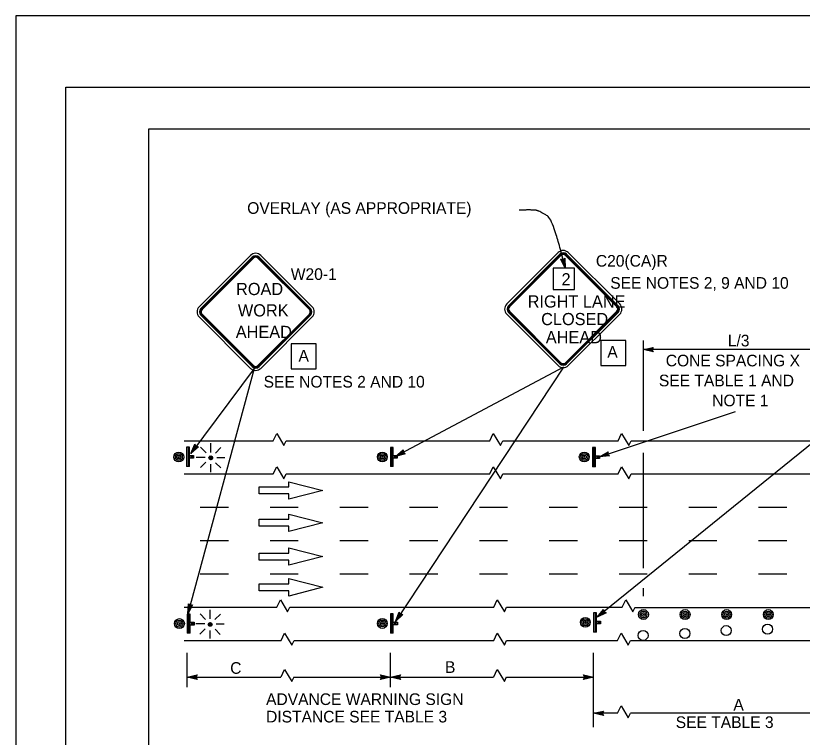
# Model space of a CAD drawing. Extents: x -893 to 867, y -474 to 712.
# Drawn here: x -893.5 to -421, y 278.3 to 712 of the extents above; entities that cross this region are included whole.
import ezdxf

# ---------------------------------------------------------------- set-up
doc = ezdxf.new("R2010")
doc.units = 0
for name, color, linetype in [('border_PLOTTING-ELEMENTS', 7, 'Continuous'), ('border_rw_22x34_Cut_Lines', 7, 'Continuous'), ('border_SHEET', 7, 'Continuous'), ('pp_PRESENTATION', 7, 'Continuous'), ('rd_ES', 7, 'Continuous'), ('rd_ETW', 7, 'Continuous'), ('tcd_PVMT-MARKER', 7, 'Continuous'), ('tcd_RAILING-anno', 7, 'Continuous'), ('tcd_SIGN-ROADSIDE', 7, 'Continuous'), ('temp_FLASHING-BEACON', 7, 'Continuous'), ('temp_TRAFFIC-CONES', 7, 'Continuous')]:
    doc.layers.add(name, color=color, linetype=linetype)

msp = doc.modelspace()

# ---------------------------------------------------------------- linework, layer by layer
at = {"layer": 'border_PLOTTING-ELEMENTS'}
for points in [[(-893.45, -474.04), (866.55, -474.04), (866.55, 711.96), (-893.45, 711.96)], [(-863.45, 668.96), (836.55, 668.96), (836.55, -431.04), (-863.45, -431.04)]]:
    msp.add_lwpolyline(points, close=True, dxfattribs=at)
at = {"layer": 'border_rw_22x34_Cut_Lines'}
msp.add_lwpolyline([(-863.45, 668.96), (836.55, 668.96), (836.55, -431.04), (-863.45, -431.04)], close=True, dxfattribs=at)
at = {"layer": 'border_SHEET'}
for p, q in [((-813.45, 643.96), (811.55, 643.96)), ((-813.45, -406.04), (-813.45, 643.96))]:
    msp.add_line(p, q, dxfattribs=at)
at = {"layer": 'pp_PRESENTATION'}
for p, q in [((-729.4, 428.76), (-729.4, 431.85)), ((-729.4, 431.85), (-709.08, 426.63)), ((-747.33, 426.63), (-747.33, 428.76)), ((-747.33, 428.76), (-729.4, 428.76)), ((-747.33, 424.51), (-747.33, 426.63)), ((-709.08, 426.63), (-729.4, 421.41)), ((-729.4, 424.51), (-747.33, 424.51)), ((-729.4, 421.41), (-729.4, 424.51)), ((-729.4, 409.37), (-729.4, 412.46)), ((-729.4, 412.46), (-709.08, 407.24)), ((-747.33, 407.24), (-747.33, 409.37)), ((-747.33, 409.37), (-729.4, 409.37)), ((-747.33, 405.12), (-747.33, 407.24)), ((-709.08, 407.24), (-729.4, 402.03)), ((-729.4, 405.12), (-747.33, 405.12)), ((-729.4, 402.03), (-729.4, 405.12)), ((-747.33, 386.87), (-747.33, 388.99)), ((-747.33, 388.99), (-729.4, 388.99)), ((-729.4, 388.99), (-729.4, 392.09)), ((-729.4, 392.09), (-709.08, 386.87)), ((-747.33, 384.74), (-747.33, 386.87)), ((-729.4, 384.74), (-747.33, 384.74)), ((-709.08, 386.87), (-729.4, 381.65)), ((-729.4, 381.65), (-729.4, 384.74)), ((-729.4, 370.53), (-729.4, 373.62)), ((-729.4, 373.62), (-709.08, 368.41)), ((-747.33, 368.41), (-747.33, 370.53)), ((-747.33, 370.53), (-729.4, 370.53)), ((-747.33, 366.28), (-747.33, 368.41)), ((-729.4, 366.28), (-747.33, 366.28)), ((-709.08, 368.41), (-729.4, 363.19)), ((-729.4, 363.19), (-729.4, 366.28))]:
    msp.add_line(p, q, dxfattribs=at)
at = {"layer": 'rd_ES'}
for p, q in [((-792.19, 436.54), (-738.8, 436.54)), ((-731.04, 436.54), (-608.69, 436.54)), ((-600.93, 436.54), (-531.64, 436.54)), ((-523.88, 436.54), (-227.16, 436.54)), ((-792.19, 356.54), (-736.62, 356.54)), ((-728.86, 356.54), (-606.36, 356.54)), ((-598.6, 356.54), (-529.19, 356.54)), ((-521.43, 356.34), (-225.07, 356.34))]:
    msp.add_line(p, q, dxfattribs=at)
for points in [[(-738.8, 436.54), (-736.69, 440.89), (-732.32, 433.6), (-731.04, 436.54)], [(-608.69, 436.54), (-606.58, 440.89), (-602.21, 433.6), (-600.93, 436.54)], [(-531.64, 436.54), (-529.53, 440.89), (-525.16, 433.6), (-523.88, 436.54)], [(-736.62, 356.54), (-734.51, 360.89), (-730.13, 353.6), (-728.86, 356.54)], [(-606.36, 356.54), (-604.25, 360.89), (-599.87, 353.6), (-598.6, 356.54)], [(-529.19, 356.54), (-527.08, 360.89), (-522.71, 353.6), (-521.43, 356.54)]]:
    msp.add_lwpolyline(points, dxfattribs=at)
at = {"layer": 'rd_ETW'}
for p, q in [((-792.19, 456.54), (-738.8, 456.54)), ((-731.04, 456.54), (-608.69, 456.54)), ((-600.93, 456.54), (-531.64, 456.54)), ((-523.88, 456.54), (-227.16, 456.54)), ((-792.19, 336.54), (-734.03, 336.54)), ((-726.27, 336.54), (-606.36, 336.54)), ((-598.6, 336.54), (-531.99, 336.54)), ((-524.23, 336.54), (-222.4, 336.54))]:
    msp.add_line(p, q, dxfattribs=at)
for points in [[(-738.8, 456.54), (-736.69, 460.89), (-732.32, 453.6), (-731.04, 456.54)], [(-608.69, 456.54), (-606.58, 460.89), (-602.21, 453.6), (-600.93, 456.54)], [(-531.64, 456.54), (-529.53, 460.89), (-525.16, 453.6), (-523.88, 456.54)], [(-734.03, 336.54), (-731.92, 340.89), (-727.55, 333.6), (-726.27, 336.54)], [(-606.36, 336.54), (-604.25, 340.89), (-599.87, 333.6), (-598.6, 336.54)], [(-531.99, 336.54), (-529.88, 340.89), (-525.51, 333.6), (-524.23, 336.54)]]:
    msp.add_lwpolyline(points, dxfattribs=at)
at = {"layer": 'tcd_PVMT-MARKER'}
for p, q in [((-782.63, 416.54), (-765.7, 416.54)), ((-740.7, 416.54), (-723.77, 416.54)), ((-698.77, 416.54), (-681.85, 416.54)), ((-656.85, 416.54), (-639.93, 416.54)), ((-614.93, 416.54), (-598.01, 416.54)), ((-573.01, 416.54), (-556.09, 416.54)), ((-531.09, 416.54), (-514.17, 416.54)), ((-489.17, 416.54), (-472.25, 416.54)), ((-447.25, 416.54), (-430.33, 416.54)), ((-782.63, 396.54), (-765.7, 396.54)), ((-740.7, 396.54), (-723.77, 396.54)), ((-698.77, 396.54), (-681.85, 396.54)), ((-656.85, 396.54), (-639.93, 396.54)), ((-614.93, 396.54), (-598.01, 396.54)), ((-573.01, 396.54), (-556.09, 396.54)), ((-531.09, 396.54), (-514.17, 396.54)), ((-489.17, 396.54), (-472.25, 396.54)), ((-447.25, 396.54), (-430.33, 396.54)), ((-782.63, 376.54), (-765.7, 376.54)), ((-740.7, 376.54), (-723.77, 376.54)), ((-698.77, 376.54), (-681.85, 376.54)), ((-656.85, 376.54), (-639.93, 376.54)), ((-614.93, 376.54), (-598.01, 376.54)), ((-573.01, 376.54), (-556.09, 376.54)), ((-531.09, 376.54), (-514.17, 376.54)), ((-489.17, 376.54), (-472.25, 376.54)), ((-447.25, 376.54), (-430.33, 376.54))]:
    msp.add_line(p, q, dxfattribs=at)
at = {"layer": 'tcd_RAILING-anno'}
for p, q in [((-516.4, 462.46), (-516.4, 516.81)), ((-391.68, 511.3), (-516.4, 511.3)), ((-750.2, 500.02), (-790.04, 352.43)), ((-750.2, 500.02), (-788.33, 448.88)), ((-564.38, 500.68), (-665.31, 347.89)), ((-564.38, 500.68), (-665.31, 447.13)), ((-542.82, 446.74), (-461.09, 474.06)), ((-398.49, 468.65), (-544.24, 350.43)), ((-516.4, 379.84), (-516.4, 449.15)), ((-516.4, 363.08), (-516.4, 367.86)), ((-790.43, 308.36), (-790.43, 329.05)), ((-668.4, 308.36), (-668.4, 329.05)), ((-546.4, 284.44), (-546.4, 329.05)), ((-790.43, 314.44), (-784.43, 315.77)), ((-784.43, 313.1), (-790.43, 314.44)), ((-790.43, 314.44), (-790.43, 314.44)), ((-790.43, 314.44), (-734.16, 314.44)), ((-784.64, 313.45), (-789.05, 314.44)), ((-789.04, 314.44), (-784.66, 315.41)), ((-787.67, 314.44), (-784.84, 315.06)), ((-784.88, 313.81), (-787.67, 314.44)), ((-786.28, 314.43), (-785.08, 314.7)), ((-785.05, 314.16), (-786.28, 314.43)), ((-784.43, 315.77), (-785.23, 314.44)), ((-785.23, 314.44), (-784.43, 313.1)), ((-784.43, 315.77), (-784.43, 315.77)), ((-784.43, 313.1), (-784.43, 313.1)), ((-726.38, 314.44), (-668.4, 314.44)), ((-673.6, 314.44), (-674.4, 315.78)), ((-674.4, 315.78), (-674.4, 315.78)), ((-674.4, 315.78), (-668.4, 314.44)), ((-668.4, 314.44), (-674.4, 313.11)), ((-674.4, 313.11), (-673.6, 314.44)), ((-674.4, 313.11), (-674.4, 313.11)), ((-674.19, 315.42), (-669.78, 314.44)), ((-669.8, 314.43), (-674.17, 313.47)), ((-671.17, 314.44), (-673.99, 313.81)), ((-673.95, 315.06), (-671.17, 314.44)), ((-673.78, 314.72), (-672.55, 314.44)), ((-672.55, 314.44), (-673.76, 314.17)), ((-668.4, 314.44), (-662.4, 315.77)), ((-668.4, 314.44), (-668.4, 314.44)), ((-662.4, 313.1), (-668.4, 314.44)), ((-668.4, 314.44), (-668.4, 314.44)), ((-668.4, 314.44), (-606.48, 314.44)), ((-662.62, 313.45), (-667.02, 314.44)), ((-667.01, 314.44), (-662.64, 315.41)), ((-665.64, 314.44), (-662.82, 315.06)), ((-662.85, 313.81), (-665.64, 314.44)), ((-664.26, 314.43), (-663.05, 314.7)), ((-663.03, 314.16), (-664.26, 314.43)), ((-662.4, 315.77), (-663.2, 314.44)), ((-663.2, 314.44), (-662.4, 313.1)), ((-662.4, 315.77), (-662.4, 315.77)), ((-662.4, 313.1), (-662.4, 313.1)), ((-598.71, 314.44), (-546.4, 314.44)), ((-551.6, 314.44), (-552.4, 315.78)), ((-552.4, 315.78), (-552.4, 315.78)), ((-552.4, 315.78), (-546.4, 314.44)), ((-546.4, 314.44), (-552.4, 313.11)), ((-552.4, 313.11), (-551.6, 314.44)), ((-552.4, 313.11), (-552.4, 313.11)), ((-552.19, 315.42), (-547.78, 314.44)), ((-547.79, 314.43), (-552.17, 313.47)), ((-549.17, 314.44), (-551.99, 313.81)), ((-551.95, 315.06), (-549.17, 314.44)), ((-551.78, 314.72), (-550.55, 314.44)), ((-550.55, 314.44), (-551.76, 314.17)), ((-546.4, 314.44), (-546.4, 314.44)), ((-546.4, 292.74), (-540.4, 294.07)), ((-545.01, 292.75), (-540.64, 293.71)), ((-543.64, 292.74), (-540.82, 293.37)), ((-542.26, 292.74), (-541.05, 293.01)), ((-540.4, 294.07), (-541.2, 292.74)), ((-540.4, 294.07), (-540.4, 294.07)), ((-540.4, 291.4), (-546.4, 292.74)), ((-546.4, 292.74), (-546.4, 292.74)), ((-532.04, 292.74), (-546.4, 292.74)), ((-540.62, 291.76), (-545.02, 292.74)), ((-540.85, 292.12), (-543.64, 292.74)), ((-541.03, 292.46), (-542.26, 292.74)), ((-541.2, 292.74), (-540.4, 291.4)), ((-540.4, 291.4), (-540.4, 291.4)), ((-391.5, 292.74), (-524.28, 292.74))]:
    msp.add_line(p, q, dxfattribs=at)
for points in [[(-563.54, 566.25), (-563.51, 560.2), (-566.1, 565.67), (-565.71, 565.54), (-563.82, 561.54), (-563.83, 565.97), (-564.12, 565.69), (-564.11, 562.85), (-565.32, 565.41), (-564.94, 565.29), (-564.41, 564.18), (-564.42, 565.41), (-564.65, 565.19), (-566.1, 565.67), (-564.65, 565.19)], [(-570.61, 560.26), (-570.61, 547.5), (-557.85, 547.5), (-557.85, 560.26)], [(-542.07, 516.82), (-542.07, 501.82), (-527.07, 501.82), (-527.07, 516.82)], [(-728, 514.66), (-728, 499.66), (-713, 499.66), (-713, 514.66)], [(-510.5, 509.98), (-516.4, 511.3), (-510.5, 512.61), (-510.71, 512.26), (-515.03, 511.31), (-510.71, 510.33), (-510.91, 510.68), (-513.68, 511.3), (-510.92, 511.91), (-511.13, 511.56), (-512.32, 511.3), (-511.12, 511.03), (-511.28, 511.3), (-510.5, 512.61), (-511.28, 511.3)], [(-783.74, 452.83), (-788.33, 448.88), (-785.85, 454.4), (-785.69, 454.02), (-787.51, 449.98), (-784.14, 452.87), (-784.55, 452.91), (-786.7, 451.06), (-785.54, 453.65), (-785.38, 453.27), (-785.89, 452.15), (-784.95, 452.95), (-785.27, 452.99), (-785.85, 454.4), (-785.27, 452.99)], [(-659.47, 448.73), (-665.31, 447.13), (-660.7, 451.05), (-660.73, 450.65), (-664.1, 447.77), (-659.82, 448.94), (-660.17, 449.15), (-662.91, 448.4), (-660.75, 450.24), (-660.77, 449.83), (-661.7, 449.04), (-660.52, 449.36), (-660.79, 449.53), (-660.7, 451.05), (-660.79, 449.53)], [(-536.8, 447.36), (-542.82, 446.74), (-537.63, 449.86), (-537.72, 449.46), (-541.52, 447.18), (-537.1, 447.63), (-537.41, 447.89), (-540.24, 447.6), (-537.81, 449.06), (-537.89, 448.66), (-538.95, 448.03), (-537.72, 448.16), (-537.96, 448.37), (-537.63, 449.86), (-537.96, 448.37)], [(-787.23, 357.79), (-790.04, 352.43), (-789.76, 358.47), (-789.48, 358.18), (-789.69, 353.75), (-787.62, 357.68), (-788.01, 357.57), (-789.33, 355.06), (-789.2, 357.89), (-788.92, 357.59), (-788.97, 356.37), (-788.4, 357.46), (-788.7, 357.37), (-789.76, 358.47), (-788.7, 357.37)], [(-538.82, 353.12), (-544.24, 350.43), (-540.48, 355.16), (-540.42, 354.76), (-543.18, 351.29), (-539.2, 353.26), (-539.58, 353.4), (-542.12, 352.14), (-540.36, 354.36), (-540.31, 353.95), (-541.07, 352.99), (-539.97, 353.54), (-540.26, 353.65), (-540.48, 355.16), (-540.26, 353.65)], [(-660.95, 352.09), (-665.31, 347.89), (-663.15, 353.54), (-662.97, 353.17), (-664.56, 349.03), (-661.36, 352.11), (-661.77, 352.13), (-663.81, 350.16), (-662.79, 352.8), (-662.62, 352.44), (-663.06, 351.29), (-662.17, 352.14), (-662.49, 352.16), (-663.15, 353.54), (-662.49, 352.16)]]:
    msp.add_lwpolyline(points, close=True, dxfattribs=at)
for points in [[(-734.03, 314.69), (-731.92, 319.04), (-727.55, 311.75), (-726.27, 314.69)], [(-606.36, 314.69), (-604.25, 319.04), (-599.87, 311.75), (-598.6, 314.69)], [(-531.99, 292.85), (-529.88, 297.2), (-525.51, 289.91), (-524.23, 292.85)]]:
    msp.add_lwpolyline(points, dxfattribs=at)
msp.add_open_spline([(-563.51, 560.2), (-570.16, 589.35), (-578.65, 594.44), (-582.21, 595.38), (-591.02, 595.09)], degree=2, dxfattribs=at)
at = {"layer": 'tcd_SIGN-ROADSIDE'}
for points in [[(-752.38, 567.9), (-783.26, 537.01)], [(-715.38, 537.01), (-746.27, 567.9)], [(-567.64, 569.59), (-598.52, 538.7)], [(-566.62, 568.57), (-597.51, 537.69)], [(-566.28, 568.23), (-597.17, 537.35)], [(-565.94, 567.89), (-596.83, 537.01)], [(-532.34, 537.01), (-563.23, 567.89)], [(-532, 537.35), (-562.89, 568.23)], [(-531.66, 537.69), (-562.55, 568.57)], [(-530.65, 538.7), (-561.53, 569.59)], [(-751.36, 566.88), (-782.24, 536)], [(-751.02, 566.54), (-781.9, 535.66)], [(-750.68, 566.2), (-781.56, 535.32)], [(-717.08, 535.32), (-747.96, 566.2)], [(-716.74, 535.66), (-747.62, 566.54)], [(-716.4, 536), (-747.29, 566.88)], [(-597.17, 533.95), (-566.28, 503.07)], [(-596.83, 534.29), (-565.94, 503.41)], [(-563.23, 503.41), (-532.34, 534.29)], [(-562.89, 503.07), (-532, 533.95)], [(-783.26, 530.9), (-752.38, 500.02)], [(-782.24, 531.92), (-751.36, 501.04)], [(-781.9, 532.26), (-751.02, 501.38)], [(-781.56, 532.6), (-750.68, 501.72)], [(-747.96, 501.72), (-717.08, 532.6)], [(-747.62, 501.38), (-716.74, 532.26)], [(-747.29, 501.04), (-716.4, 531.92)], [(-746.27, 500.02), (-715.38, 530.9)], [(-598.52, 532.59), (-567.64, 501.71)], [(-597.51, 533.61), (-566.62, 502.73)], [(-562.55, 502.73), (-531.66, 533.61)], [(-561.53, 501.71), (-530.65, 532.59)]]:
    msp.add_lwpolyline(points, dxfattribs=at)
for centre, radius, start, end in [((-749.32, 564.84), 4.32, 45, 135), ((-749.32, 564.84), 2.88, 45, 135), ((-749.32, 564.84), 2.4, 45, 135), ((-564.59, 566.53), 4.32, 45, 135), ((-564.59, 566.53), 2.88, 45, 135), ((-564.59, 566.53), 2.4, 45, 135), ((-564.59, 566.53), 1.92, 45, 135), ((-749.32, 564.84), 1.92, 45, 135), ((-595.47, 535.65), 4.32, 135, 224.9999), ((-533.7, 535.65), 4.32, 315, 45), ((-780.21, 533.96), 4.32, 135, 224.9999), ((-780.21, 533.96), 2.88, 135, 224.9999), ((-780.21, 533.96), 2.4, 135, 224.9999), ((-780.21, 533.96), 1.92, 135, 224.9999), ((-718.44, 533.96), 1.92, 315, 45), ((-718.44, 533.96), 2.4, 315, 45), ((-718.44, 533.96), 2.88, 315, 45), ((-718.44, 533.96), 4.32, 315, 45), ((-595.47, 535.65), 2.88, 135, 224.9999), ((-595.47, 535.65), 2.4, 135, 224.9999), ((-595.47, 535.65), 1.92, 135, 224.9999), ((-533.7, 535.65), 1.92, 315, 45), ((-533.7, 535.65), 2.4, 315, 45), ((-533.7, 535.65), 2.88, 315, 45), ((-749.32, 503.07), 2.88, 225, 315), ((-749.32, 503.07), 2.4, 225, 315), ((-749.32, 503.07), 1.92, 225, 315), ((-564.59, 504.76), 4.32, 225, 315), ((-564.59, 504.76), 2.88, 225, 315), ((-564.59, 504.76), 2.4, 225, 315), ((-564.59, 504.76), 1.92, 225, 315), ((-749.32, 503.07), 4.32, 225, 315)]:
    msp.add_arc(centre, radius, start, end, dxfattribs=at)
at = {"layer": 'temp_FLASHING-BEACON'}
for p, q in [((-776.27, 449.48), (-776.27, 455)), ((-789.14, 452.55), (-790.79, 452.55)), ((-790.79, 452.55), (-790.79, 440.99)), ((-789.96, 452.55), (-789.96, 440.99)), ((-789.14, 440.99), (-789.14, 452.55)), ((-779.04, 449.2), (-782.4, 452.56)), ((-773.52, 449.1), (-770.19, 452.42)), ((-666.78, 452.54), (-668.43, 452.54)), ((-668.43, 452.54), (-668.43, 440.99)), ((-667.61, 452.54), (-667.61, 440.99)), ((-666.78, 440.99), (-666.78, 452.54)), ((-545.3, 452.48), (-546.95, 452.48)), ((-546.95, 452.48), (-546.95, 440.92)), ((-546.13, 452.48), (-546.13, 440.92)), ((-545.3, 440.92), (-545.3, 452.48)), ((-789.14, 447.59), (-788.31, 447.59)), ((-789.14, 446.77), (-789.14, 446.77)), ((-788.31, 445.94), (-789.14, 445.94)), ((-788.31, 447.59), (-786.66, 447.59)), ((-788.31, 447.59), (-788.31, 445.94)), ((-786.66, 445.94), (-788.31, 445.94)), ((-787.49, 447.59), (-787.49, 445.94)), ((-786.66, 447.59), (-786.66, 445.94)), ((-779.59, 446.49), (-785.01, 446.49)), ((-772.75, 446.49), (-767.81, 446.49)), ((-666.78, 447.59), (-665.96, 447.59)), ((-666.78, 446.77), (-666.78, 446.77)), ((-665.96, 445.94), (-666.78, 445.94)), ((-665.96, 447.59), (-664.31, 447.59)), ((-665.96, 447.59), (-665.96, 445.94)), ((-664.31, 445.94), (-665.96, 445.94)), ((-665.13, 447.59), (-665.13, 445.94)), ((-664.31, 447.59), (-664.31, 445.94)), ((-545.3, 447.53), (-544.48, 447.53)), ((-545.3, 446.7), (-545.3, 446.7)), ((-544.48, 445.88), (-545.3, 445.88)), ((-544.48, 447.53), (-542.83, 447.53)), ((-544.48, 447.53), (-544.48, 445.88)), ((-542.83, 445.88), (-544.48, 445.88)), ((-543.65, 447.53), (-543.65, 445.88)), ((-542.83, 447.53), (-542.83, 445.88)), ((-789.14, 440.99), (-790.79, 440.99)), ((-779.26, 443.62), (-782.55, 440.33)), ((-776.46, 442.47), (-776.46, 437.71)), ((-773.39, 443.26), (-770.3, 440.17)), ((-666.78, 440.99), (-668.43, 440.99)), ((-545.3, 440.92), (-546.95, 440.92)), ((-776.63, 349.39), (-776.63, 354.91)), ((-788.75, 352.35), (-790.4, 352.35)), ((-790.4, 352.35), (-790.4, 340.79)), ((-789.58, 352.35), (-789.58, 340.79)), ((-788.75, 340.79), (-788.75, 352.35)), ((-779.4, 349.1), (-782.76, 352.46)), ((-773.87, 349.01), (-770.55, 352.33)), ((-666.7, 352.46), (-668.35, 352.46)), ((-668.35, 352.46), (-668.35, 340.91)), ((-667.53, 352.46), (-667.53, 340.91)), ((-666.7, 340.91), (-666.7, 352.46)), ((-788.75, 347.4), (-787.93, 347.4)), ((-788.75, 346.57), (-788.75, 346.57)), ((-787.93, 345.74), (-788.75, 345.74)), ((-787.93, 347.4), (-786.27, 347.4)), ((-787.93, 347.4), (-787.93, 345.74)), ((-786.27, 345.74), (-787.93, 345.74)), ((-787.1, 347.4), (-787.1, 345.74)), ((-786.27, 347.4), (-786.27, 345.74)), ((-779.94, 346.4), (-785.37, 346.4)), ((-773.11, 346.4), (-768.17, 346.4)), ((-666.7, 347.51), (-665.88, 347.51)), ((-666.7, 346.68), (-666.7, 346.68)), ((-665.88, 345.86), (-666.7, 345.86)), ((-665.88, 347.51), (-664.23, 347.51)), ((-665.88, 347.51), (-665.88, 345.86)), ((-664.23, 345.86), (-665.88, 345.86)), ((-665.05, 347.51), (-665.05, 345.86)), ((-664.23, 347.51), (-664.23, 345.86)), ((-788.75, 340.79), (-790.4, 340.79)), ((-779.61, 343.53), (-782.91, 340.24)), ((-776.81, 342.38), (-776.81, 337.62)), ((-773.74, 343.17), (-770.66, 340.08)), ((-666.7, 340.91), (-668.35, 340.91))]:
    msp.add_line(p, q, dxfattribs=at)
for points in [[(-777.44, 446.29), (-776.39, 447.34)], [(-777.43, 446.02), (-776.12, 447.32)], [(-777.36, 445.8), (-775.9, 447.26)], [(-777.36, 446.65), (-776.76, 447.26)], [(-777.27, 445.62), (-775.72, 447.16)], [(-777.14, 445.46), (-775.56, 447.04)], [(-776.99, 445.32), (-775.43, 446.89)], [(-776.82, 445.22), (-775.32, 446.71)], [(-776.61, 445.14), (-775.24, 446.51)], [(-776.36, 445.1), (-775.21, 446.26)], [(-776.05, 445.14), (-775.24, 445.95)], [(-777.8, 346.19), (-776.75, 347.25)], [(-777.78, 345.93), (-776.48, 347.23)], [(-777.72, 345.71), (-776.26, 347.17)], [(-777.72, 346.56), (-777.11, 347.16)], [(-777.62, 345.52), (-776.07, 347.07)], [(-777.5, 345.36), (-775.92, 346.95)], [(-777.35, 345.23), (-775.78, 346.8)], [(-777.17, 345.12), (-775.68, 346.62)], [(-776.97, 345.05), (-775.6, 346.42)], [(-776.72, 345.01), (-775.56, 346.17)], [(-776.4, 345.04), (-775.6, 345.85)]]:
    msp.add_lwpolyline(points, dxfattribs=at)
for centre, radius in [((-795.5, 446.73), 2.97), ((-673.26, 446.75), 2.97), ((-673.26, 446.75), 2.08), ((-551.97, 446.75), 2.97), ((-551.97, 446.75), 2.08), ((-795.5, 446.73), 2.08), ((-795.5, 446.73), 1.19), ((-795.5, 446.73), 0.297), ((-776.32, 446.22), 1.12), ((-673.26, 446.75), 1.19), ((-673.26, 446.75), 0.297), ((-551.97, 446.75), 1.19), ((-551.97, 446.75), 0.297), ((-673.26, 346.69), 2.97), ((-795.14, 346.62), 2.97), ((-795.14, 346.62), 2.08), ((-795.14, 346.62), 1.19), ((-795.14, 346.62), 0.297), ((-776.68, 346.13), 1.12), ((-673.26, 346.69), 2.08), ((-673.26, 346.69), 1.19), ((-673.26, 346.69), 0.297)]:
    msp.add_circle(centre, radius, dxfattribs=at)
at = {"layer": 'temp_TRAFFIC-CONES'}
for p, q in [((-544.69, 353.1), (-546.34, 353.1)), ((-546.34, 353.1), (-546.34, 341.54)), ((-545.51, 353.1), (-545.51, 341.54)), ((-544.69, 341.54), (-544.69, 353.1)), ((-544.69, 348.15), (-543.86, 348.15)), ((-544.69, 347.32), (-544.69, 347.32)), ((-543.86, 346.5), (-544.69, 346.5)), ((-543.86, 348.15), (-542.21, 348.15)), ((-543.86, 348.15), (-543.86, 346.5)), ((-542.21, 346.5), (-543.86, 346.5)), ((-543.03, 348.15), (-543.03, 346.5)), ((-542.21, 348.15), (-542.21, 346.5)), ((-544.69, 341.54), (-546.34, 341.54))]:
    msp.add_line(p, q, dxfattribs=at)
for centre, radius in [((-516.4, 352.08), 2.97), ((-491.4, 352.05), 2.97), ((-466.4, 352.05), 2.97), ((-441.4, 352.05), 2.97), ((-551.31, 347.38), 2.97), ((-516.4, 352.08), 2.08), ((-516.4, 352.08), 1.19), ((-516.4, 352.08), 0.297), ((-491.4, 352.05), 2.08), ((-491.4, 352.05), 1.19), ((-491.4, 352.05), 0.297), ((-466.4, 352.05), 2.08), ((-466.4, 352.05), 1.19), ((-466.4, 352.05), 0.297), ((-441.4, 352.05), 2.08), ((-441.4, 352.05), 1.19), ((-441.4, 352.05), 0.297), ((-551.31, 347.38), 2.08), ((-551.31, 347.38), 1.19), ((-551.31, 347.38), 0.297), ((-466.68, 342.41), 3.01), ((-441.85, 343.27), 3.01), ((-516.62, 339.52), 3.01), ((-491.5, 340.68), 3.01)]:
    msp.add_circle(centre, radius, dxfattribs=at)

# ---------------------------------------------------------------- texts
at = {"layer": 'tcd_RAILING-anno'}
for s, p in [('OVERLAY (AS APPROPRIATE)', (-754.41, 592.88)), ('C20(CA)R', (-544.98, 561.14)), ('W20-1', (-728.23, 553.15)), ('SEE NOTES 2, 9 AND 10', (-536.35, 547.86)), ('L/3', (-465.73, 513.21)), ('A', (-723.61, 504.1)), ('A', (-538.11, 506.38)), ('CONE SPACING X', (-502.99, 501.21)), ('SEE TABLE 1 AND', (-507.13, 489.21)), ('SEE NOTES 2 AND 10', (-744.54, 488.48)), ('NOTE 1', (-475.11, 477.21)), ('C', (-764.63, 316.43)), ('B', (-635.61, 316.99)), ('ADVANCE WARNING SIGN', (-743.08, 297.68)), ('A', (-462.38, 294.35)), ('DISTANCE SEE TABLE 3', (-743.08, 287.18)), ('SEE TABLE 3', (-497.02, 283.85))]:
    msp.add_text(s, height=7, dxfattribs=at).set_placement(p)
at = {"layer": 'tcd_SIGN-ROADSIDE'}
for s, p in [('2', (-565.6, 549.9)), ('ROAD', (-761.12, 544.06)), ('RIGHT LANE', (-585.95, 536.57)), ('WORK', (-760.01, 531.22)), ('CLOSED', (-577.85, 525.98)), ('AHEAD', (-761.3, 518.26)), ('AHEAD', (-575.06, 515.09))]:
    msp.add_text(s, height=7.32, dxfattribs=at).set_placement(p)

doc.saveas('drawing.dxf')
